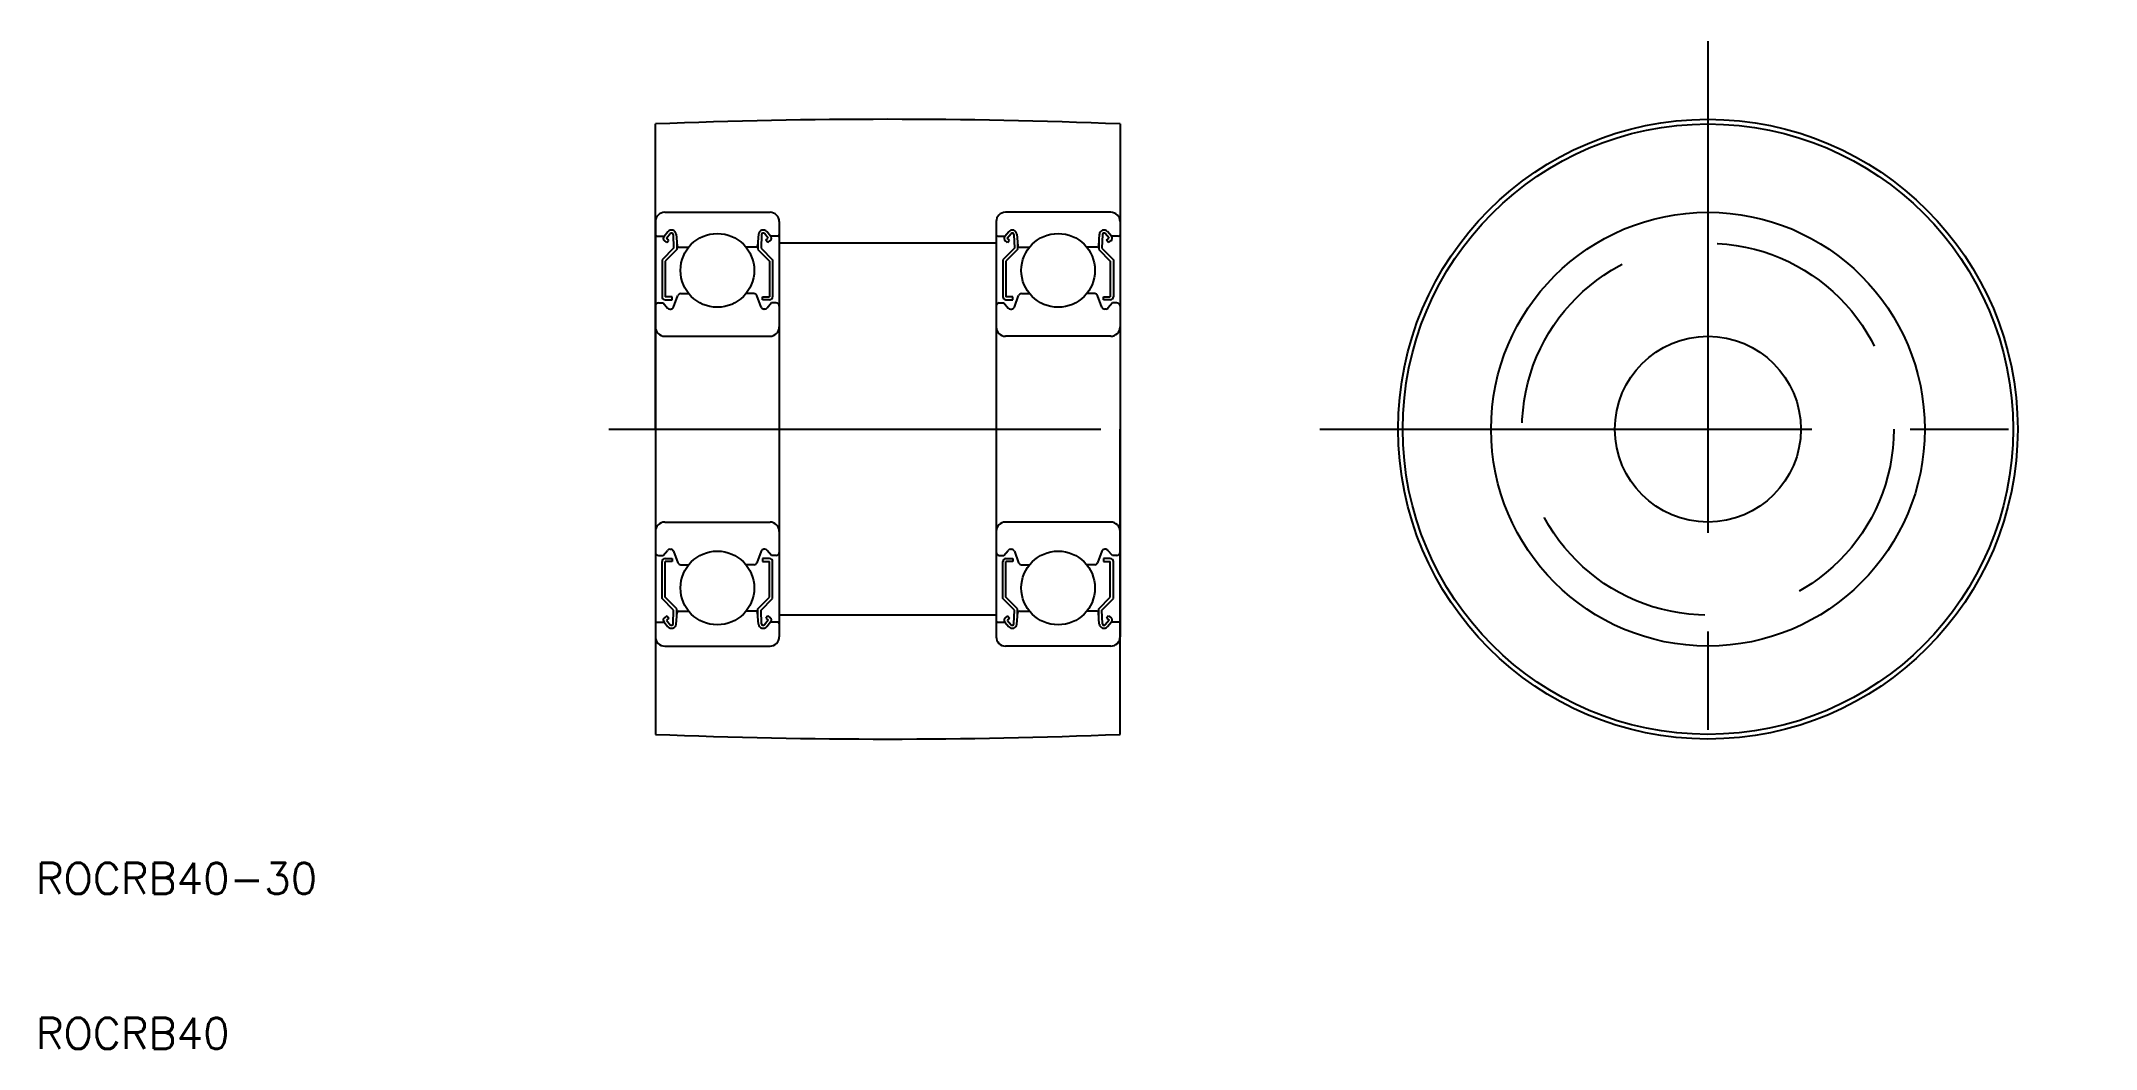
# Model space of a CAD drawing. Extents: x 10 to 143, y 10 to 75.
import ezdxf

# ---------------------------------------------------------------- set-up
doc = ezdxf.new("R2010")
doc.units = 0
doc.linetypes.add('CENTER', pattern=[50.8, 31.75, -6.35, 6.35, -6.35])
doc.linetypes.add('DASHED', pattern=[19.05, 12.7, -6.35])
doc.layers.get('0').update_dxf_attribs({"linetype": 'CONTINUOUS'})
doc.layers.add('CENTER', color=1, linetype='CENTER')
doc.styles.get("Standard").update_dxf_attribs({"font": 'txt.shx', "bigfont": 'extfont.shx'})

msp = doc.modelspace()

# ---------------------------------------------------------------- linework, layer by layer
at = {"color": 7, "linetype": 'CONTINUOUS'}
for p, q in [((50, 50), (50, 69.7)), ((80, 69.7), (80, 50)), ((50.6, 64), (57.4, 64)), ((79.4, 64), (72.6, 64)), ((50, 63.4), (50, 36.6)), ((50.1, 62.45), (50.56, 62.45)), ((50.56, 62.45), (50.81, 62.75)), ((50.71, 62.32), (50.96, 62.62)), ((51.14, 62.56), (51.18, 61.68)), ((51.34, 62.58), (51.4, 61.84)), ((56.66, 62.58), (56.6, 61.84)), ((56.86, 62.56), (56.82, 61.68)), ((57.29, 62.32), (57.04, 62.62)), ((57.44, 62.45), (57.19, 62.75)), ((57.9, 62.45), (57.44, 62.45)), ((58, 63.4), (58, 36.6)), ((72, 63.4), (72, 36.6)), ((72.1, 62.45), (72.56, 62.45)), ((72.56, 62.45), (72.81, 62.75)), ((72.71, 62.32), (72.96, 62.62)), ((73.14, 62.56), (73.18, 61.68)), ((73.34, 62.58), (73.4, 61.84)), ((78.66, 62.58), (78.6, 61.84)), ((78.86, 62.56), (78.82, 61.68)), ((79.29, 62.32), (79.04, 62.62)), ((79.44, 62.45), (79.19, 62.75)), ((79.9, 62.45), (79.44, 62.45)), ((80, 63.4), (80, 36.6)), ((51.18, 61.68), (50.43, 60.93)), ((50.74, 62.04), (50.58, 62.17)), ((51.38, 61.6), (50.63, 60.85)), ((50.87, 62.19), (50.71, 62.32)), ((50.74, 62.04), (50.87, 62.19)), ((51.38, 62.07), (51.38, 61.6)), ((51.5, 61.75), (52.15, 61.75)), ((56.5, 61.75), (55.85, 61.75)), ((56.62, 62.07), (56.62, 61.6)), ((56.62, 61.6), (57.37, 60.85)), ((56.82, 61.68), (57.57, 60.93)), ((57.13, 62.19), (57.29, 62.32)), ((57.26, 62.04), (57.13, 62.19)), ((57.26, 62.04), (57.42, 62.17)), ((72, 62), (58, 62)), ((73.18, 61.68), (72.43, 60.93)), ((72.74, 62.04), (72.58, 62.17)), ((73.38, 61.6), (72.63, 60.85)), ((72.87, 62.19), (72.71, 62.32)), ((72.74, 62.04), (72.87, 62.19)), ((73.38, 62.07), (73.38, 61.6)), ((73.5, 61.75), (74.15, 61.75)), ((78.5, 61.75), (77.85, 61.75)), ((78.62, 62.07), (78.62, 61.6)), ((78.62, 61.6), (79.37, 60.85)), ((78.82, 61.68), (79.57, 60.93)), ((79.13, 62.19), (79.29, 62.32)), ((79.26, 62.04), (79.13, 62.19)), ((79.26, 62.04), (79.42, 62.17)), ((50.43, 60.93), (50.43, 58.55)), ((50.63, 60.85), (50.63, 58.55)), ((57.37, 60.85), (57.37, 58.55)), ((57.57, 60.93), (57.57, 58.55)), ((72.43, 60.93), (72.43, 58.55)), ((72.63, 60.85), (72.63, 58.55)), ((79.37, 60.85), (79.37, 58.55)), ((79.57, 60.93), (79.57, 58.55)), ((51.08, 58.55), (50.63, 58.55)), ((51.08, 58.35), (51.08, 58.55)), ((51.18, 57.88), (51.45, 58.62)), ((51.64, 58.75), (52.15, 58.75)), ((56.36, 58.75), (55.85, 58.75)), ((56.82, 57.88), (56.55, 58.62)), ((56.92, 58.55), (57.37, 58.55)), ((56.92, 58.35), (56.92, 58.55)), ((73.08, 58.55), (72.63, 58.55)), ((73.08, 58.35), (73.08, 58.55)), ((73.18, 57.88), (73.45, 58.62)), ((73.64, 58.75), (74.15, 58.75)), ((78.36, 58.75), (77.85, 58.75)), ((78.82, 57.88), (78.55, 58.62)), ((78.92, 58.35), (78.92, 58.55)), ((78.92, 58.55), (79.37, 58.55)), ((50.2, 58.15), (50.5, 58.15)), ((50.5, 58.15), (50.78, 57.82)), ((50.63, 58.35), (51.08, 58.35)), ((50.93, 57.75), (50.99, 57.75)), ((57.37, 58.35), (56.92, 58.35)), ((57.07, 57.75), (57.01, 57.75)), ((57.5, 58.15), (57.22, 57.82)), ((57.8, 58.15), (57.5, 58.15)), ((72.2, 58.15), (72.5, 58.15)), ((72.5, 58.15), (72.78, 57.82)), ((72.63, 58.35), (73.08, 58.35)), ((72.93, 57.75), (72.99, 57.75)), ((79.37, 58.35), (78.92, 58.35)), ((79.07, 57.75), (79.01, 57.75)), ((79.5, 58.15), (79.22, 57.82)), ((79.8, 58.15), (79.5, 58.15)), ((50.6, 56), (57.4, 56)), ((79.4, 56), (72.6, 56)), ((50, 50), (50, 30.3)), ((80, 30.3), (80, 50)), ((50.6, 44), (57.4, 44)), ((79.4, 44), (72.6, 44)), ((50.2, 41.85), (50.5, 41.85)), ((50.43, 39.07), (50.43, 41.45)), ((50.5, 41.85), (50.78, 42.18)), ((50.63, 41.65), (51.08, 41.65)), ((51.08, 41.45), (50.63, 41.45)), ((50.63, 39.15), (50.63, 41.45)), ((50.93, 42.25), (50.99, 42.25)), ((51.08, 41.65), (51.08, 41.45)), ((51.18, 42.12), (51.45, 41.38)), ((51.64, 41.25), (52.15, 41.25)), ((51.77, 41.25), (51.77, 41.25)), ((51.89, 41.25), (51.89, 41.25)), ((56.36, 41.25), (55.85, 41.25)), ((56.82, 42.12), (56.55, 41.38)), ((56.92, 41.65), (56.92, 41.45)), ((57.37, 41.65), (56.92, 41.65)), ((56.92, 41.45), (57.37, 41.45)), ((57.07, 42.25), (57.01, 42.25)), ((57.5, 41.85), (57.22, 42.18)), ((57.37, 39.15), (57.37, 41.45)), ((57.8, 41.85), (57.5, 41.85)), ((57.57, 39.07), (57.57, 41.45)), ((72.2, 41.85), (72.5, 41.85)), ((72.43, 39.07), (72.43, 41.45)), ((72.5, 41.85), (72.78, 42.18)), ((72.63, 41.65), (73.08, 41.65)), ((72.63, 39.15), (72.63, 41.45)), ((73.08, 41.45), (72.63, 41.45)), ((72.93, 42.25), (72.99, 42.25)), ((73.08, 41.65), (73.08, 41.45)), ((73.18, 42.12), (73.45, 41.38)), ((73.64, 41.25), (74.15, 41.25)), ((78.36, 41.25), (77.85, 41.25)), ((78.11, 41.25), (78.11, 41.25)), ((78.23, 41.25), (78.23, 41.25)), ((78.82, 42.12), (78.55, 41.38)), ((78.92, 41.65), (78.92, 41.45)), ((79.37, 41.65), (78.92, 41.65)), ((78.92, 41.45), (79.37, 41.45)), ((79.07, 42.25), (79.01, 42.25)), ((79.5, 41.85), (79.22, 42.18)), ((79.37, 39.15), (79.37, 41.45)), ((79.8, 41.85), (79.5, 41.85)), ((79.57, 39.07), (79.57, 41.45)), ((51.18, 38.32), (50.43, 39.07)), ((51.38, 38.4), (50.63, 39.15)), ((56.62, 38.4), (57.37, 39.15)), ((56.82, 38.32), (57.57, 39.07)), ((73.18, 38.32), (72.43, 39.07)), ((73.38, 38.4), (72.63, 39.15)), ((78.62, 38.4), (79.37, 39.15)), ((78.82, 38.32), (79.57, 39.07)), ((50.1, 37.55), (50.56, 37.55)), ((50.56, 37.55), (50.81, 37.25)), ((50.74, 37.96), (50.58, 37.83)), ((50.87, 37.81), (50.71, 37.68)), ((50.71, 37.68), (50.96, 37.38)), ((50.74, 37.96), (50.87, 37.81)), ((51.14, 37.44), (51.18, 38.32)), ((51.34, 37.42), (51.4, 38.16)), ((51.38, 37.93), (51.38, 38.4)), ((51.5, 38.25), (52.15, 38.25)), ((56.5, 38.25), (55.85, 38.25)), ((56.66, 37.42), (56.6, 38.16)), ((56.62, 37.93), (56.62, 38.4)), ((56.86, 37.44), (56.82, 38.32)), ((57.29, 37.68), (57.04, 37.38)), ((57.26, 37.96), (57.13, 37.81)), ((57.13, 37.81), (57.29, 37.68)), ((57.44, 37.55), (57.19, 37.25)), ((57.26, 37.96), (57.42, 37.83)), ((57.9, 37.55), (57.44, 37.55)), ((72, 38), (58, 38)), ((72.1, 37.55), (72.56, 37.55)), ((72.56, 37.55), (72.81, 37.25)), ((72.74, 37.96), (72.58, 37.83)), ((72.87, 37.81), (72.71, 37.68)), ((72.71, 37.68), (72.96, 37.38)), ((72.74, 37.96), (72.87, 37.81)), ((73.14, 37.44), (73.18, 38.32)), ((73.34, 37.42), (73.4, 38.16)), ((73.38, 37.93), (73.38, 38.4)), ((73.5, 38.25), (74.15, 38.25)), ((78.5, 38.25), (77.85, 38.25)), ((78.66, 37.42), (78.6, 38.16)), ((78.62, 37.93), (78.62, 38.4)), ((78.86, 37.44), (78.82, 38.32)), ((79.29, 37.68), (79.04, 37.38)), ((79.26, 37.96), (79.13, 37.81)), ((79.13, 37.81), (79.29, 37.68)), ((79.44, 37.55), (79.19, 37.25)), ((79.26, 37.96), (79.42, 37.83)), ((79.9, 37.55), (79.44, 37.55)), ((50.6, 36), (57.4, 36)), ((79.4, 36), (72.6, 36))]:
    msp.add_line(p, q, dxfattribs=at)
for centre, radius in [((117.95, 50), 20), ((117.95, 50), 19.7), ((117.95, 50), 14), ((54, 60.25), 2.38), ((76, 60.25), 2.38), ((117.95, 50), 6), ((54, 39.75), 2.38), ((76, 39.75), 2.38)]:
    msp.add_circle(centre, radius, dxfattribs=at)
at = {"color": 3, "linetype": 'DASHED'}
msp.add_circle((117.95, 50), 12, dxfattribs=at)
at = {"color": 7, "linetype": 'CONTINUOUS'}
for centre, radius, start, end in [((65, -305.15), 375.15, 87.7085, 92.2915), ((50.6, 63.4), 0.6, 90, 180), ((57.4, 63.4), 0.6, 0, 90), ((72.6, 63.4), 0.6, 90, 180), ((79.4, 63.4), 0.6, 360, 90), ((50.1, 62.55), 0.1, 180, 270), ((50.71, 62.32), 0.2, 140.002, 230.0863), ((51.04, 62.55), 0.3, 4.9968, 140.002), ((51.04, 62.56), 0.1, 2.8198, 140.0022), ((56.96, 62.55), 0.3, 39.998, 175.0032), ((56.96, 62.56), 0.1, 39.9978, 177.1802), ((57.29, 62.32), 0.2, 309.9137, 39.998), ((57.9, 62.55), 0.1, 270, 0), ((72.1, 62.55), 0.1, 180, 270), ((72.71, 62.32), 0.2, 140.002, 230.0863), ((73.04, 62.55), 0.3, 4.9968, 140.002), ((73.04, 62.56), 0.1, 2.8198, 140.0022), ((78.96, 62.55), 0.3, 39.998, 175.0032), ((78.96, 62.56), 0.1, 39.9978, 177.1802), ((79.29, 62.32), 0.2, 309.9137, 39.998), ((79.9, 62.55), 0.1, 270, 360), ((51.5, 61.85), 0.1, 184.9968, 269.9991), ((56.5, 61.85), 0.1, 270.0009, 355.0032), ((73.5, 61.85), 0.1, 184.9968, 269.9991), ((78.5, 61.85), 0.1, 270.0009, 355.0032), ((50.63, 58.55), 0.2, 180, 270), ((51.64, 58.55), 0.2, 90, 159.9916), ((56.36, 58.55), 0.2, 20.0084, 90), ((57.37, 58.55), 0.2, 270, 0), ((72.63, 58.55), 0.2, 180, 270), ((73.64, 58.55), 0.2, 90, 159.9916), ((78.36, 58.55), 0.2, 20.0084, 90), ((79.37, 58.55), 0.2, 270, 360), ((50.2, 57.95), 0.2, 90, 180), ((50.93, 57.95), 0.2, 219.9952, 270), ((50.99, 57.95), 0.2, 270, 339.9916), ((57.01, 57.95), 0.2, 200.0084, 270), ((57.07, 57.95), 0.2, 270, 320.0048), ((57.8, 57.95), 0.2, 0, 90), ((72.2, 57.95), 0.2, 90, 180), ((72.93, 57.95), 0.2, 219.9952, 270), ((72.99, 57.95), 0.2, 270, 339.9916), ((79.01, 57.95), 0.2, 200.0084, 270), ((79.07, 57.95), 0.2, 270, 320.0048), ((79.8, 57.95), 0.2, 360, 90), ((50.6, 56.6), 0.6, 180, 270), ((57.4, 56.6), 0.6, 270, 0), ((72.6, 56.6), 0.6, 180, 270), ((79.4, 56.6), 0.6, 270, 360), ((50.6, 43.4), 0.6, 90, 180), ((57.4, 43.4), 0.6, 0, 90), ((72.6, 43.4), 0.6, 90, 180), ((79.4, 43.4), 0.6, 360, 90), ((50.2, 42.05), 0.2, 180, 270), ((50.63, 41.45), 0.2, 90, 180), ((50.93, 42.05), 0.2, 90, 140.0048), ((50.99, 42.05), 0.2, 20.0084, 90), ((51.64, 41.45), 0.2, 200.0084, 270), ((56.36, 41.45), 0.2, 270, 339.9916), ((57.01, 42.05), 0.2, 90, 159.9916), ((57.07, 42.05), 0.2, 39.9952, 90), ((57.37, 41.45), 0.2, 0, 90), ((57.8, 42.05), 0.2, 270, 0), ((72.2, 42.05), 0.2, 180, 270), ((72.63, 41.45), 0.2, 90, 180), ((72.93, 42.05), 0.2, 90, 140.0048), ((72.99, 42.05), 0.2, 20.0084, 90), ((73.64, 41.45), 0.2, 200.0084, 270), ((78.36, 41.45), 0.2, 270, 339.9916), ((79.01, 42.05), 0.2, 90, 159.9916), ((79.07, 42.05), 0.2, 39.9952, 90), ((79.37, 41.45), 0.2, 360, 90), ((79.8, 42.05), 0.2, 270, 360), ((50.1, 37.45), 0.1, 90, 180), ((50.71, 37.68), 0.2, 129.9137, 219.998), ((51.04, 37.45), 0.3, 219.998, 355.0032), ((51.04, 37.44), 0.1, 219.9978, 357.1802), ((51.5, 38.15), 0.1, 90.0009, 175.0032), ((56.5, 38.15), 0.1, 4.9968, 89.9991), ((56.96, 37.45), 0.3, 184.9968, 320.002), ((56.96, 37.44), 0.1, 182.8198, 320.0022), ((57.29, 37.68), 0.2, 320.002, 50.0863), ((57.9, 37.45), 0.1, 0, 90), ((72.1, 37.45), 0.1, 90, 180), ((72.71, 37.68), 0.2, 129.9137, 219.998), ((73.04, 37.45), 0.3, 219.998, 355.0032), ((73.04, 37.44), 0.1, 219.9978, 357.1802), ((73.5, 38.15), 0.1, 90.0009, 175.0032), ((78.5, 38.15), 0.1, 4.9968, 89.9991), ((78.96, 37.45), 0.3, 184.9968, 320.002), ((78.96, 37.44), 0.1, 182.8198, 320.0022), ((79.29, 37.68), 0.2, 320.002, 50.0863), ((79.9, 37.45), 0.1, 360, 90), ((50.6, 36.6), 0.6, 180, 270), ((57.4, 36.6), 0.6, 270, 0), ((72.6, 36.6), 0.6, 180, 270), ((79.4, 36.6), 0.6, 270, 360), ((65, 405.15), 375.15, 267.7085, 272.2915)]:
    msp.add_arc(centre, radius, start, end, dxfattribs=at)
at = {"layer": 'CENTER', "color": 1, "linetype": 'CENTER'}
for p, q in [((117.95, 75.05), (117.95, 24.95)), ((47, 50), (83, 50)), ((92.9, 50), (143, 50))]:
    msp.add_line(p, q, dxfattribs=at)

# ---------------------------------------------------------------- texts
at = {"color": 7, "linetype": 'CONTINUOUS'}
for s, p in [('ROCRB40-30', (10, 20)), ('ROCRB40', (10, 10))]:
    msp.add_text(s, height=2, dxfattribs=at).set_placement(p)

doc.saveas('drawing.dxf')
